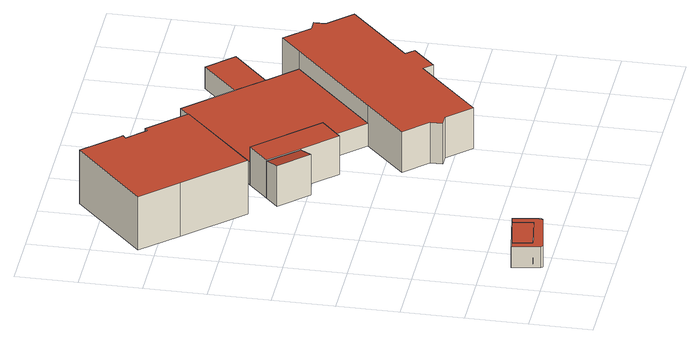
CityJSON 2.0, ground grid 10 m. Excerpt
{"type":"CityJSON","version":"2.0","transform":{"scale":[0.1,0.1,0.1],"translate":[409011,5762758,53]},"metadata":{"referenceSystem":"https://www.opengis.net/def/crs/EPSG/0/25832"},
"CityObjects":{
"building1":{"type":"Building","attributes":{"Gemeindeschluessel":"05515000","Geometrietyp2DReferenz":"3000","function":"51009_1610","roofType":"1000","measuredHeight":3.71},"geometry":[{"type":"Solid","lod":"2","boundaries":[[[[0,1,2,3]],[[4,5,1,0]],[[6,7,5,4]],[[3,2,7,6]],[[8,9,10,11]],[[12,13,9,8]],[[14,15,13,12]],[[16,17,15,14]],[[18,19,17,16]],[[11,10,19,18]],[[16,14,12,8,11,18],[6,4,0,3]],[[9,13,15,17,19,10],[1,5,7,2]]]],"semantics":{"surfaces":[{"type":"WallSurface"},{"type":"RoofSurface"},{"type":"GroundSurface"}],"values":[[0,0,0,0,0,0,0,0,0,0,1,2]]}}]},
"building2":{"type":"Building","attributes":{"Gemeindeschluessel":"05515000","Geometrietyp2DReferenz":"3000","function":"31001_2000","roofType":"1000","measuredHeight":3.69},"geometry":[{"type":"Solid","lod":"2","boundaries":[[[[6,7,2,3]],[[4,5,7,6]],[[0,1,5,4]],[[3,2,1,0]],[[4,6,3,0]],[[7,5,1,2]]]],"semantics":{"surfaces":[{"type":"WallSurface"},{"type":"RoofSurface"},{"type":"GroundSurface"}],"values":[[0,0,0,0,1,2]]}}]},
"building3":{"type":"Building","attributes":{"Gemeindeschluessel":"05515000","Geometrietyp2DReferenz":"3000","function":"31001_2000","roofType":"1000","measuredHeight":9.53},"geometry":[{"type":"Solid","lod":"2","boundaries":[[[[20,21,22,23]],[[24,25,21,20]],[[26,27,25,24]],[[28,29,27,26]],[[30,31,29,28]],[[32,33,31,30]],[[34,35,33,32]],[[36,37,35,34]],[[38,39,37,36]],[[23,22,39,38]],[[36,34,32,30,28,26,24,20,23,38]],[[21,25,27,29,31,33,35,37,39,22]]]],"semantics":{"surfaces":[{"type":"WallSurface"},{"type":"RoofSurface"},{"type":"GroundSurface"}],"values":[[0,0,0,0,0,0,0,0,0,0,1,2]]}}]},
"building4":{"type":"Building","attributes":{"Gemeindeschluessel":"05515000","Geometrietyp2DReferenz":"3000","function":"31001_2000"},"address":[{"country":"Germany","locality":"Münster","thoroughfareNumber":"2","thoroughfareName":"Hessenweg"}],"children":["building4-1","building4-2","building4-3","building4-4","building4-5"]},
"building4-1":{"type":"BuildingPart","attributes":{"roofType":"2100","measuredHeight":7.13},"parents":["building4"],"geometry":[{"type":"Solid","lod":"2","boundaries":[[[[40,41,42,43]],[[44,45,41,40]],[[46,47,45,44]],[[44,40,43,46]],[[41,45,47,42]],[[47,46,43,42]]]],"semantics":{"surfaces":[{"type":"WallSurface"},{"type":"RoofSurface"},{"type":"GroundSurface"},{"type":"ClosureSurface"}],"values":[[0,0,0,1,2,3]]}}]},
"building4-2":{"type":"BuildingPart","attributes":{"roofType":"1000","measuredHeight":6.77},"parents":["building4"],"geometry":[{"type":"Solid","lod":"2","boundaries":[[[[48,43,42,49,50]],[[51,52,53,47,46,54]],[[50,49,55,56,57]],[[51,54,48,50,57]],[[42,47,53,55,49]],[[43,48,54,46]],[[47,42,43,46]],[[52,51,57,56]],[[55,53,52,56]]]],"semantics":{"surfaces":[{"type":"WallSurface"},{"type":"RoofSurface"},{"type":"GroundSurface"},{"type":"ClosureSurface"}],"values":[[0,0,0,1,2,0,3,0,3]]}}]},
"building4-3":{"type":"BuildingPart","attributes":{"roofType":"1000","measuredHeight":3.98},"parents":["building4"],"geometry":[{"type":"Solid","lod":"2","boundaries":[[[[58,59,60]],[[61,62,58,60]],[[56,55,63,64]],[[65,66,53,52]],[[67,68,66,65]],[[69,70,68,67]],[[71,72,70,69]],[[73,72,71]],[[69,67,65,52,56,64,61,60,71]],[[58,62,63,55,53,66,68,70,72]],[[73,71,60,59]],[[58,72,73,59]],[[62,61,64,63]],[[55,56,52,53]]]],"semantics":{"surfaces":[{"type":"WallSurface"},{"type":"RoofSurface"},{"type":"GroundSurface"},{"type":"ClosureSurface"}],"values":[[0,0,0,0,0,0,0,0,1,2,0,3,3,3]]}}]},
"building4-4":{"type":"BuildingPart","attributes":{"roofType":"1000","measuredHeight":7.16},"parents":["building4"],"geometry":[{"type":"Solid","lod":"2","boundaries":[[[[74,75,62,61,76]],[[77,78,75,74]],[[79,80,78,77]],[[81,82,80,79]],[[83,84,82,81]],[[85,86,84,83]],[[87,88,86,85]],[[89,90,88,87]],[[91,92,90,89]],[[93,94,92,91]],[[95,96,94,93]],[[97,98,96,95]],[[99,100,98,97]],[[101,102,100,99]],[[103,64,63,102,101]],[[99,97,95,93,91,89,87,85,83,81,79,77,74,76,103,101]],[[62,75,78,80,82,84,86,88,90,92,94,96,98,100,102,63]],[[64,103,76,61]],[[62,63,64,61]]]],"semantics":{"surfaces":[{"type":"WallSurface"},{"type":"RoofSurface"},{"type":"GroundSurface"},{"type":"ClosureSurface"}],"values":[[0,0,0,0,0,0,0,0,0,0,0,0,0,0,0,1,2,0,3]]}}]},
"building4-5":{"type":"BuildingPart","attributes":{"roofType":"1000","measuredHeight":3.75},"parents":["building4"],"geometry":[{"type":"Solid","lod":"2","boundaries":[[[[104,105,106,107]],[[59,58,105,104]],[[107,106,72,73]],[[59,104,107,73]],[[105,58,72,106]],[[58,59,73,72]]]],"semantics":{"surfaces":[{"type":"WallSurface"},{"type":"RoofSurface"},{"type":"GroundSurface"},{"type":"ClosureSurface"}],"values":[[0,0,0,1,2,3]]}}]}
},
"vertices":[
[73,25,47],[73,25,10],[68,56,10],[68,56,47],[134,35,47],[134,35,10],[129,67,47],[129,67,10],[140,70,47],[140,70,10],[56,56,10],[56,56,47],[147,26,47],[147,26,10],[145,23,47],[145,23,10],[67,9,47],[67,9,10],[64,11,47],[64,11,10],
[8,627,104],[8,627,9],[60,571,9],[60,571,104],[130,740,104],[130,740,9],[181,685,104],[181,685,9],[184,682,104],[184,682,9],[178,677,104],[178,677,9],[206,648,104],[206,648,9],[211,653,104],[211,653,9],[266,595,104],[266,595,9],[144,481,104],[144,481,9],
[222,397,78],[222,397,6],[243,416,6],[243,416,72],[180,442,78],[180,442,6],[201,462,72],[201,462,6],
[243,416,74],[291,365,6],[291,365,74],[235,494,74],[235,494,46],[235,494,6],[201,462,74],[326,397,6],[326,397,46],[326,397,74],
[483,513,6],[483,513,44],[483,513,46],[524,470,46],[524,470,6],[382,337,6],[382,337,46],[274,530,46],[274,530,6],[338,591,46],[338,591,6],[376,627,46],[376,627,6],[445,554,46],[445,554,6],[445,554,44],
[558,502,78],[558,502,6],[524,470,78],[594,463,78],[594,463,6],[612,463,78],[612,463,6],[612,444,78],[612,444,6],[648,406,78],[648,406,6],[545,309,78],[545,309,6],[557,296,78],[557,296,6],[519,260,78],[519,260,6],[506,274,78],[506,274,6],[404,177,78],[404,177,6],[368,215,78],[368,215,6],[349,215,78],[349,215,6],[349,235,78],[349,235,6],[314,272,78],[314,272,6],[382,337,78],
[547,572,44],[547,572,6],[508,613,6],[508,613,44]
]}
